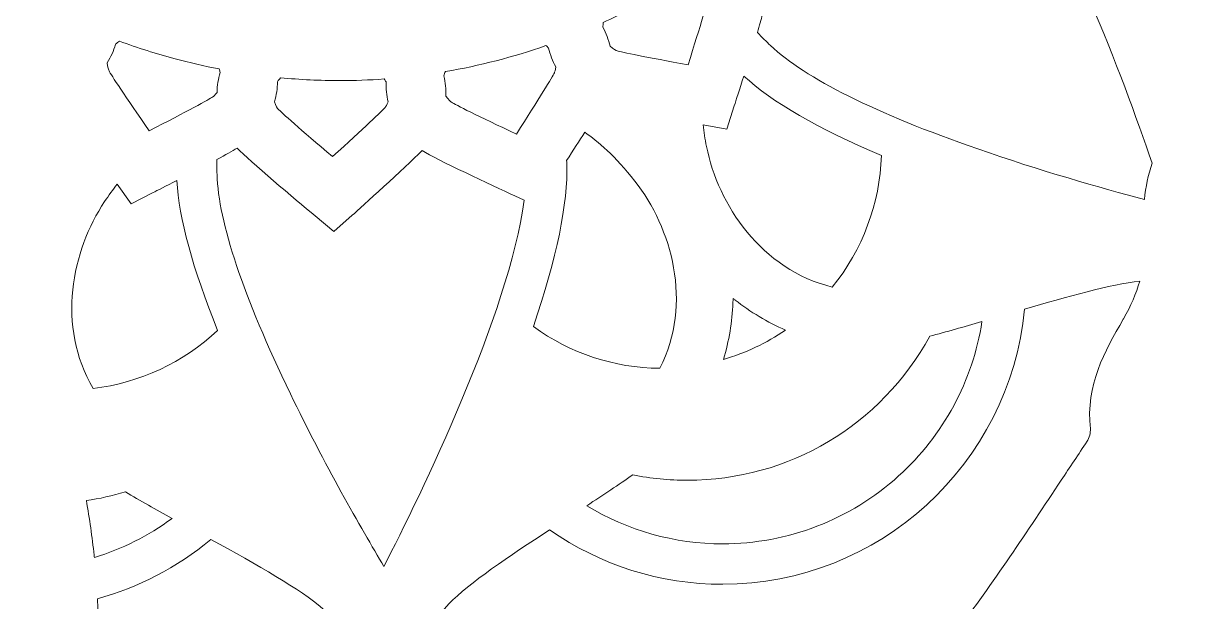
# Model space of a CAD drawing. Header units: millimetres. Extents: x -1844 to 2932, y -490 to 399.
# Drawn here: x 311.4 to 438.6, y -299.9 to -236.3 of the extents above; entities that cross this region are included whole.
import ezdxf

# ---------------------------------------------------------------- set-up
doc = ezdxf.new("R2010")
doc.units = ezdxf.units.MM
doc.header["$MEASUREMENT"] = 0
doc.layers.add('Layer 4', color=7, linetype='Continuous')

msp = doc.modelspace()

# ---------------------------------------------------------------- linework, layer by layer
at = {"layer": 'Layer 4', "lineweight": 0}
for points, knots in [([(535.91, 398.64), (290.42, 398.64), (91.41, 199.63), (91.41, -45.86), (91.41, -291.35), (290.42, -490.36), (535.91, -490.36), (781.4, -490.36), (980.41, -291.35), (980.41, -45.86), (980.41, 199.63), (781.4, 398.64), (535.91, 398.64)], [0, 0, 0, 0, 1, 1, 1, 2, 2, 2, 3, 3, 3, 4, 4, 4, 4]), ([(434.41, -255.68), (429.64, -254.42), (422.95, -252.51), (416.13, -250.14), (404.89, -246.22), (397.23, -242.4), (393.39, -238.78), (392.92, -238.35), (392.45, -237.87), (391.95, -237.35), (392.18, -236.55), (392.37, -235.91), (392.5, -235.4), (392.56, -235.41), (392.63, -235.41), (392.71, -235.41), (394.93, -235.41), (402.34, -234.75), (403.8, -234.62), (403.8, -234.62), (406.48, -234.38), (406.48, -234.38), (406.48, -234.38), (406.63, -231.69), (406.63, -231.69), (406.7, -230.34), (407.03, -224.04), (407.03, -221.24), (408.93, -220.76), (415.08, -218.53), (417.74, -217.56), (417.74, -217.56), (419.27, -217), (419.27, -217), (425.75, -225.52), (431.91, -241.84), (435.26, -251.71), (434.84, -252.98), (434.56, -254.31), (434.41, -255.68)], [0, 0, 0, 0, 1, 1, 1, 2, 2, 2, 3, 3, 3, 4, 4, 4, 5, 5, 5, 6, 6, 6, 7, 7, 7, 8, 8, 8, 9, 9, 9, 10, 10, 10, 11, 11, 11, 12, 12, 12, 13, 13, 13, 13]), ([(375, -236.51), (375.01, -236.42), (375.02, -236.33), (375.03, -236.24), (376.97, -235.35), (378.89, -234.35), (380.73, -233.29), (382.13, -232.48), (383.54, -231.6), (384.94, -230.65), (385.07, -230.71), (385.19, -230.78), (385.31, -230.85), (385.66, -231.5), (386.09, -232.1), (386.59, -232.64), (386.66, -232.99), (386.63, -233.24), (386.61, -233.32), (386.54, -233.76), (385.74, -236.48), (384.33, -240.89), (379.8, -240.07), (376.96, -239.49), (376.56, -239.35), (376.48, -239.33), (376.14, -239.2), (375.78, -238.86), (375.61, -238.13), (375.34, -237.43), (374.99, -236.77), (374.99, -236.69), (375, -236.6), (375, -236.51)], [0, 0, 0, 0, 1, 1, 1, 2, 2, 2, 3, 3, 3, 4, 4, 4, 5, 5, 5, 6, 6, 6, 7, 7, 7, 8, 8, 8, 9, 9, 9, 10, 10, 10, 11, 11, 11, 11]), ([(321.51, -238.64), (321.57, -238.58), (321.64, -238.52), (321.71, -238.46), (321.78, -238.4), (321.85, -238.34), (321.92, -238.29), (323.93, -239.03), (325.99, -239.69), (328.03, -240.23), (329.62, -240.66), (331.24, -241.03), (332.87, -241.35), (332.92, -241.48), (332.96, -241.61), (332.99, -241.74), (332.78, -242.45), (332.66, -243.18), (332.64, -243.92), (332.43, -244.21), (332.23, -244.37), (332.17, -244.42), (331.81, -244.68), (329.32, -246.03), (325.2, -248.15), (322.58, -244.37), (320.98, -241.95), (320.79, -241.57), (320.76, -241.5), (320.61, -241.16), (320.6, -240.67), (320.99, -240.03), (321.29, -239.35), (321.51, -238.64)], [0, 0, 0, 0, 1, 1, 1, 2, 2, 2, 3, 3, 3, 4, 4, 4, 5, 5, 5, 6, 6, 6, 7, 7, 7, 8, 8, 8, 9, 9, 9, 10, 10, 10, 11, 11, 11, 11]), ([(365.49, -248.5), (361.33, -246.54), (358.73, -245.25), (358.38, -245.01), (358.32, -244.97), (358.02, -244.75), (357.76, -244.33), (357.78, -243.58), (357.7, -242.84), (357.53, -242.11), (357.56, -242.03), (357.59, -241.94), (357.62, -241.86), (357.64, -241.79), (357.67, -241.71), (357.7, -241.64), (361.44, -241), (365.15, -240.04), (368.74, -238.79), (368.85, -238.88), (368.94, -238.97), (369.03, -239.06), (369.21, -239.78), (369.47, -240.47), (369.81, -241.12), (369.78, -241.47), (369.69, -241.71), (369.66, -241.78), (369.48, -242.18), (367.97, -244.64), (365.49, -248.5)], [0, 0, 0, 0, 1, 1, 1, 2, 2, 2, 3, 3, 3, 4, 4, 4, 5, 5, 5, 6, 6, 6, 7, 7, 7, 8, 8, 8, 9, 9, 9, 10, 10, 10, 10]), ([(339.29, -242.75), (339.34, -242.67), (339.39, -242.6), (339.44, -242.53), (339.49, -242.45), (339.54, -242.38), (339.59, -242.32), (341.77, -242.52), (343.96, -242.63), (346.11, -242.63), (347.72, -242.63), (349.36, -242.57), (350.99, -242.45), (351.06, -242.56), (351.13, -242.67), (351.19, -242.78), (351.17, -243.51), (351.24, -244.25), (351.41, -244.97), (351.29, -245.3), (351.14, -245.51), (351.09, -245.57), (350.81, -245.91), (348.75, -247.87), (345.32, -250.98), (341.81, -248.01), (339.64, -246.09), (339.36, -245.76), (339.31, -245.71), (339.08, -245.42), (338.94, -244.95), (339.15, -244.23), (339.27, -243.49), (339.29, -242.75)], [0, 0, 0, 0, 1, 1, 1, 2, 2, 2, 3, 3, 3, 4, 4, 4, 5, 5, 5, 6, 6, 6, 7, 7, 7, 8, 8, 8, 9, 9, 9, 10, 10, 10, 11, 11, 11, 11]), ([(400.16, -265.31), (392.37, -263.41), (387.62, -256.24), (386.36, -249.86), (386.2, -249.06), (386.07, -248.27), (385.98, -247.5), (385.98, -247.5), (388.58, -247.95), (388.58, -247.95), (388.58, -247.95), (389.41, -245.39), (389.41, -245.39), (389.59, -244.84), (390, -243.59), (390.46, -242.13), (393.55, -245), (398.63, -247.93), (405.55, -250.86), (405.39, -256.13), (403.49, -261.21), (400.16, -265.31)], [0, 0, 0, 0, 1, 1, 1, 2, 2, 2, 3, 3, 3, 4, 4, 4, 5, 5, 5, 6, 6, 6, 7, 7, 7, 7]), ([(371.03, -251.74), (371.03, -251.74), (371.03, -251.74), (371.03, -251.74), (371.02, -251.64), (371.02, -251.53), (371.01, -251.42), (371.76, -250.26), (372.42, -249.22), (372.99, -248.31), (374.39, -249.27), (376.33, -250.91), (378.5, -253.67), (382.53, -258.79), (384.89, -267.07), (381.24, -274.23), (376.21, -274.18), (371.43, -272.6), (367.36, -269.64), (369.93, -262.11), (371.16, -256.1), (371.03, -251.74)], [0, 0, 0, 0, 1, 1, 1, 2, 2, 2, 3, 3, 3, 4, 4, 4, 5, 5, 5, 6, 6, 6, 7, 7, 7, 7]), ([(332.63, -251.29), (333.57, -250.78), (334.31, -250.37), (334.86, -250.05), (336.23, -251.47), (341.23, -255.68), (343.4, -257.49), (343.4, -257.49), (345.47, -259.22), (345.47, -259.22), (345.47, -259.22), (347.48, -257.42), (347.48, -257.42), (348.48, -256.52), (353.17, -252.3), (355.14, -250.32), (356.83, -251.33), (362.75, -254.1), (365.32, -255.29), (365.32, -255.29), (366.35, -255.77), (366.35, -255.77), (364.68, -268.28), (354.95, -288.22), (350.95, -296), (348.45, -291.79), (344.4, -284.71), (340.7, -277.05), (335.52, -266.32), (332.8, -258.2), (332.64, -252.93), (332.63, -252.39), (332.62, -251.84), (332.63, -251.29)], [0, 0, 0, 0, 1, 1, 1, 2, 2, 2, 3, 3, 3, 4, 4, 4, 5, 5, 5, 6, 6, 6, 7, 7, 7, 8, 8, 8, 9, 9, 9, 10, 10, 10, 11, 11, 11, 11]), ([(320.3, -255.92), (320.76, -255.24), (321.22, -254.6), (321.69, -253.99), (321.69, -253.99), (323.21, -256.15), (323.21, -256.15), (323.21, -256.15), (325.62, -254.93), (325.62, -254.93), (326.06, -254.71), (327.04, -254.21), (328.23, -253.6), (328.46, -257.76), (329.97, -263.3), (332.71, -270.07), (328.96, -273.59), (324.15, -275.84), (319.05, -276.44), (315, -269.61), (316.72, -261.26), (320.3, -255.92)], [0, 0, 0, 0, 1, 1, 1, 2, 2, 2, 3, 3, 3, 4, 4, 4, 5, 5, 5, 6, 6, 6, 7, 7, 7, 7]), ([(432.13, -268.78), (432.13, -268.78), (432.09, -268.85), (432.09, -268.85), (430.06, -272.38), (427.95, -276.03), (428.49, -280.88), (428.53, -281.26), (428.36, -281.9), (428.13, -282.25), (427.18, -283.68), (426.23, -285.11), (425.28, -286.53), (421.6, -292.1), (417.78, -297.86), (413.71, -303.23), (411.17, -306.59), (409.5, -308.1), (406.9, -307.59), (406.54, -307.52), (406.17, -307.44), (405.8, -307.35), (403.64, -306.83), (401.45, -307.58), (400.07, -309.31), (398.67, -311.07), (398.42, -313.42), (399.42, -315.44), (399.42, -315.44), (399.45, -315.5), (399.45, -315.5), (399.55, -315.72), (399.66, -315.95), (399.78, -316.18), (400.45, -317.53), (401.71, -320.06), (401.43, -320.98), (401.41, -321.04), (401.39, -321.11), (401.37, -321.17), (385.18, -328.62), (357.98, -335.95), (319.84, -329.08), (318.26, -325.82), (318.57, -322.3), (318.93, -318.29), (319.01, -317.42), (319.09, -316.52), (319.15, -315.62), (319.5, -310.46), (319.76, -305.01), (319.51, -299.55), (323.97, -298.32), (328.22, -296.16), (331.95, -293.03), (337.08, -295.83), (341.82, -298.52), (344.23, -300.63), (347.1, -303.14), (348.5, -309.19), (348.51, -309.25), (348.51, -309.25), (352.41, -326.86), (352.41, -326.86), (352.41, -326.86), (354.63, -308.97), (354.63, -308.97), (354.64, -308.91), (355.46, -302.78), (358.09, -300.1), (360.29, -297.84), (364.71, -294.86), (369.14, -291.97), (374.74, -295.88), (381.29, -297.95), (388.14, -297.95), (405.27, -297.95), (419.69, -284.73), (421.24, -267.74), (425.94, -266.37), (430.69, -265.04), (433.9, -264.65), (433.52, -266.02), (432.93, -267.39), (432.13, -268.78)], [0, 0, 0, 0, 1, 1, 1, 2, 2, 2, 3, 3, 3, 4, 4, 4, 5, 5, 5, 6, 6, 6, 7, 7, 7, 8, 8, 8, 9, 9, 9, 10, 10, 10, 11, 11, 11, 12, 12, 12, 13, 13, 13, 14, 14, 14, 15, 15, 15, 16, 16, 16, 17, 17, 17, 18, 18, 18, 19, 19, 19, 20, 20, 20, 21, 21, 21, 22, 22, 22, 23, 23, 23, 24, 24, 24, 25, 25, 25, 26, 26, 26, 27, 27, 27, 28, 28, 28, 28]), ([(388.22, -273.26), (388.83, -271.23), (389.19, -269.11), (389.26, -267.04), (389.27, -266.88), (389.27, -266.71), (389.28, -266.55), (389.35, -266.61), (389.43, -266.67), (389.51, -266.73), (391.16, -268.04), (393.04, -269.17), (395.02, -270.03), (392.94, -271.46), (390.63, -272.55), (388.22, -273.26)], [0, 0, 0, 0, 1, 1, 1, 2, 2, 2, 3, 3, 3, 4, 4, 4, 5, 5, 5, 5]), ([(378.28, -285.93), (380.24, -286.33), (382.26, -286.53), (384.27, -286.53), (395.38, -286.53), (405.53, -280.48), (410.86, -270.71), (412.66, -270.24), (414.64, -269.67), (416.59, -269.1), (415.59, -275.61), (412.37, -281.59), (407.44, -286.06), (402.13, -290.86), (395.28, -293.51), (388.14, -293.51), (382.84, -293.51), (377.71, -292.06), (373.21, -289.32), (375.01, -288.14), (376.74, -287), (378.28, -285.93)], [0, 0, 0, 0, 1, 1, 1, 2, 2, 2, 3, 3, 3, 4, 4, 4, 5, 5, 5, 6, 6, 6, 7, 7, 7, 7]), ([(322.58, -287.81), (324.18, -288.76), (326, -289.78), (327.71, -290.72), (325.12, -292.63), (322.23, -294.08), (319.18, -295.03), (319.17, -294.94), (319.16, -294.86), (319.16, -294.77), (318.94, -292.76), (318.64, -290.75), (318.3, -288.76), (319.74, -288.55), (321.17, -288.23), (322.58, -287.81)], [0, 0, 0, 0, 1, 1, 1, 2, 2, 2, 3, 3, 3, 4, 4, 4, 5, 5, 5, 5])]:
    msp.add_open_spline(points, degree=3, knots=knots, dxfattribs=at)

doc.saveas('drawing.dxf')
